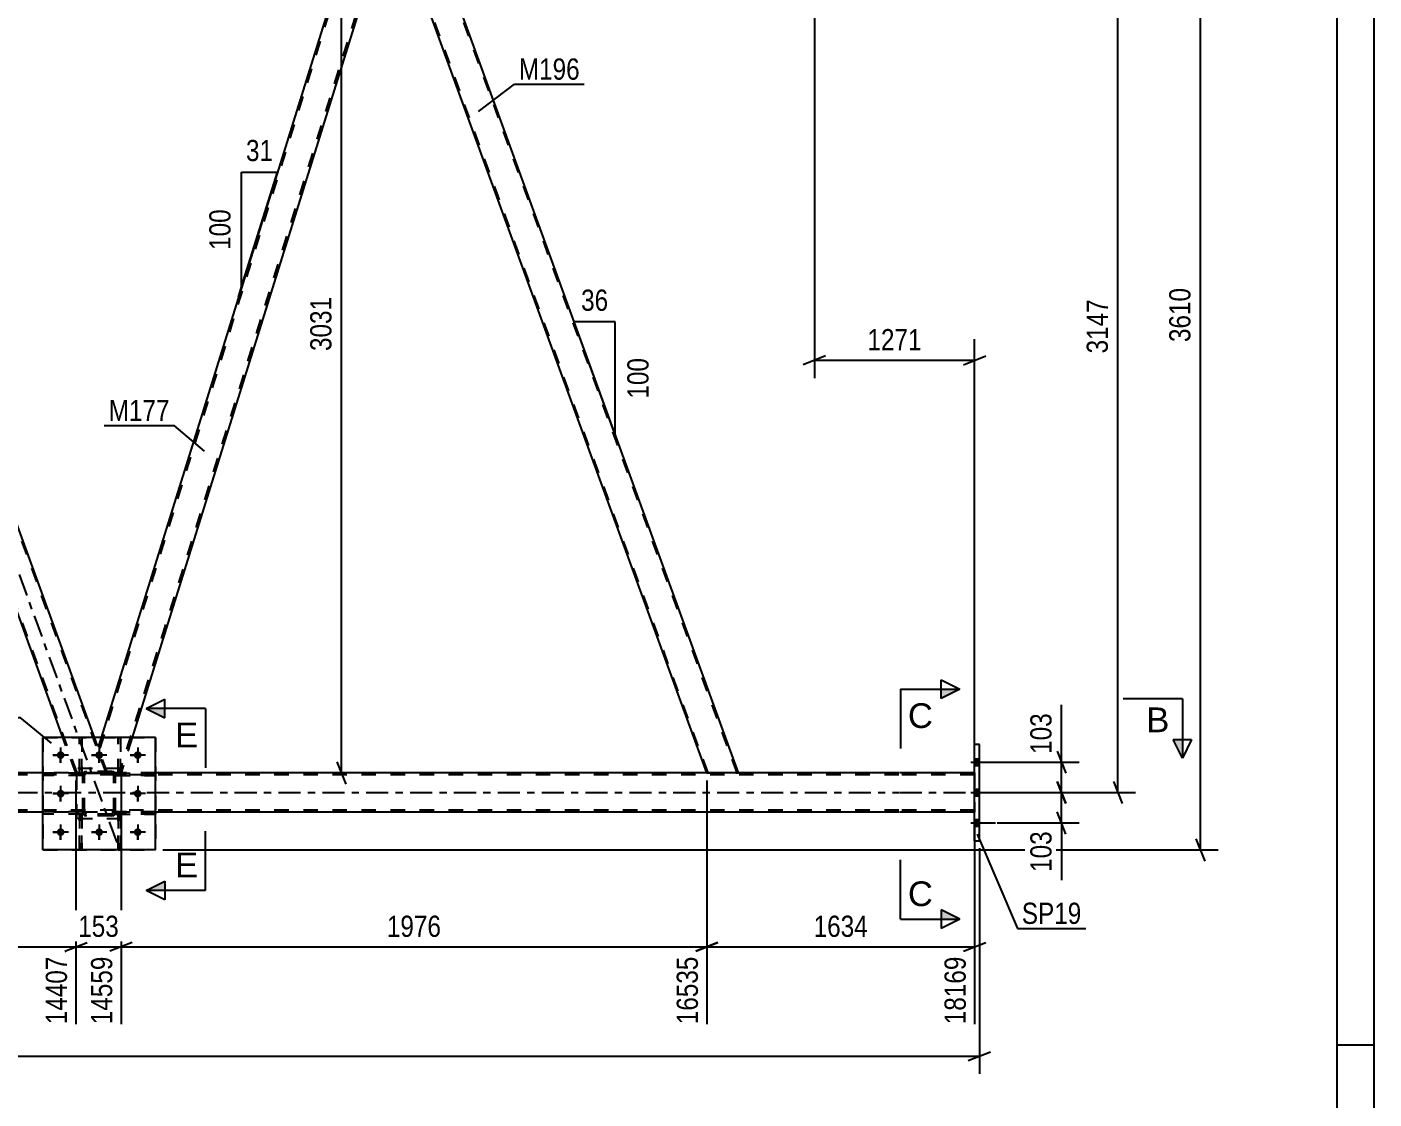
# Model space of a CAD drawing. Header units: millimetres. Extents: x 0 to 841, y 0 to 594.
# Drawn here: x 659.2 to 841, y 290.7 to 435.4 of the extents above; entities that cross this region are included whole.
import ezdxf

# ---------------------------------------------------------------- set-up
doc = ezdxf.new("R2010")
doc.units = ezdxf.units.MM
doc.linetypes.add('DXK_LINE_DOT2', pattern=[3.9198, 1.9599, -1.9599])
doc.linetypes.add('DXK_LINE_DOT3', pattern=[5.9187, 2.979, -0.9799, 0.9799, -0.9799])
doc.styles.add('Arial', font='ARIAL.TTF', dxfattribs={"height": 0.2})
doc.styles.add('Arial Narrow', font='ARIALN.TTF', dxfattribs={"height": 0.2})

# ---------------------------------------------------------------- blocks, each defined once
blk = doc.blocks.new('Unknown-814748613-1133')
at = {"color": 5, "linetype": 'Continuous'}
for p, q in [((841, 0), (841, 594)), ((836, 5), (836, 589)), ((841, 298), (836, 298))]:
    blk.add_line(p, q, dxfattribs=at)
blk = doc.blocks.new('Part-814748613-3373 - 3007')
at = {"color": 2, "linetype": 'Continuous'}
for p, q in [((711.1, 455.94), (706.84, 455.94)), ((755.22, 334.72), (711.1, 455.94)), ((750.96, 334.72), (708.37, 451.73))]:
    blk.add_line(p, q, dxfattribs=at)
at = {"color": 7, "linetype": 'DXK_LINE_DOT2'}
for p, q in [((706.84, 455.94), (708.37, 451.73)), ((751.13, 334.72), (707.01, 455.94)), ((755.05, 334.72), (710.93, 455.94)), ((750.96, 334.72), (755.22, 334.72))]:
    blk.add_line(p, q, dxfattribs=at)
blk = doc.blocks.new('Part-814748613-3235 - 3007')
at = {"color": 7, "linetype": 'DXK_LINE_DOT2'}
for p, q in [((676.57, 334.69), (671.17, 334.69)), ((671.17, 334.69), (671.17, 334.37)), ((671.77, 334.37), (671.77, 334.69)), ((676.57, 334.37), (676.57, 334.69)), ((671.17, 334.37), (676.57, 334.37))]:
    blk.add_line(p, q, dxfattribs=at)
blk = doc.blocks.new('Part-814748613-3106 - 3007')
at = {"color": 7, "linetype": 'DXK_LINE_DOT2'}
for p, q in [((676.57, 329.49), (671.17, 329.49)), ((671.17, 329.49), (671.17, 329.17)), ((671.17, 329.17), (676.57, 329.17)), ((671.77, 329.17), (671.77, 329.49)), ((676.57, 329.17), (676.57, 329.49))]:
    blk.add_line(p, q, dxfattribs=at)
blk = doc.blocks.new('Part-814748613-3224 - 3007')
at = {"color": 7, "linetype": 'DXK_LINE_DOT2'}
for p, q in [((666.77, 334.69), (661.37, 334.69)), ((661.37, 334.37), (661.37, 334.69)), ((666.17, 334.37), (666.17, 334.69)), ((666.77, 334.69), (666.77, 334.37)), ((666.77, 334.37), (661.37, 334.37))]:
    blk.add_line(p, q, dxfattribs=at)
blk = doc.blocks.new('Part-814748613-3225 - 3007')
at = {"color": 7, "linetype": 'DXK_LINE_DOT2'}
for p, q in [((666.77, 329.49), (661.37, 329.49)), ((661.37, 329.17), (661.37, 329.49)), ((666.77, 329.17), (661.37, 329.17)), ((666.17, 329.17), (666.17, 329.49)), ((666.77, 329.49), (666.77, 329.17))]:
    blk.add_line(p, q, dxfattribs=at)
blk = doc.blocks.new('Part-814748613-3228 - 3007')
at = {"color": 2, "linetype": 'Continuous'}
for p, q in [((666.32, 339.53), (666.32, 339.53)), ((666.64, 339.53), (666.32, 339.53)), ((666.64, 339.53), (666.64, 339.53))]:
    blk.add_line(p, q, dxfattribs=at)
at = {"color": 7, "linetype": 'DXK_LINE_DOT2'}
for p, q in [((666.32, 334.69), (666.32, 339.53)), ((666.64, 334.69), (666.64, 339.53)), ((666.32, 335.29), (666.64, 335.29)), ((666.64, 334.69), (666.32, 334.69))]:
    blk.add_line(p, q, dxfattribs=at)
blk = doc.blocks.new('Part-814748613-3344 - 3007')
at = {"color": 7, "linetype": 'DXK_LINE_DOT2'}
for p, q in [((666.32, 324.33), (666.32, 329.17)), ((666.32, 329.17), (666.64, 329.17)), ((666.64, 329.17), (666.64, 324.33)), ((666.32, 328.57), (666.64, 328.57)), ((666.64, 324.33), (666.32, 324.33))]:
    blk.add_line(p, q, dxfattribs=at)
blk = doc.blocks.new('Part-814748613-3231 - 3007')
at = {"color": 2, "linetype": 'Continuous'}
for p, q in [((671.52, 339.53), (671.52, 339.53)), ((671.84, 339.53), (671.52, 339.53)), ((671.84, 339.53), (671.84, 339.53))]:
    blk.add_line(p, q, dxfattribs=at)
at = {"color": 7, "linetype": 'DXK_LINE_DOT2'}
for p, q in [((671.52, 334.69), (671.52, 339.53)), ((671.84, 334.69), (671.84, 339.53)), ((671.52, 335.29), (671.84, 335.29)), ((671.84, 334.69), (671.52, 334.69))]:
    blk.add_line(p, q, dxfattribs=at)
blk = doc.blocks.new('Part-814748613-3234 - 3007')
at = {"color": 7, "linetype": 'DXK_LINE_DOT2'}
for p, q in [((666.64, 329.17), (666.32, 329.17)), ((666.32, 329.17), (666.32, 324.33)), ((666.64, 324.33), (666.64, 329.17)), ((666.32, 328.57), (666.64, 328.57)), ((666.32, 324.33), (666.64, 324.33))]:
    blk.add_line(p, q, dxfattribs=at)
blk = doc.blocks.new('Part-814748613-3240 - 3007')
at = {"color": 2, "linetype": 'Continuous'}
for p, q in [((676.57, 339.53), (661.37, 339.53)), ((661.37, 324.33), (661.37, 339.53)), ((676.57, 324.33), (676.57, 339.53)), ((676.57, 324.33), (661.37, 324.33))]:
    blk.add_line(p, q, dxfattribs=at)
blk = doc.blocks.new('Part-814748613-3241 - 3007')
at = {"color": 7, "linetype": 'DXK_LINE_DOT2'}
for p, q in [((671.17, 334.37), (671.17, 334.69)), ((671.17, 334.69), (676.57, 334.69)), ((671.77, 334.37), (671.77, 334.69)), ((676.57, 334.69), (676.57, 334.37)), ((676.57, 334.37), (671.17, 334.37))]:
    blk.add_line(p, q, dxfattribs=at)
blk = doc.blocks.new('Bolt-814748613-3242 - 3007')
at = {"linetype": 'Continuous'}
for points in [[(787.74, 335.74), (787.74, 336.62), (787.1, 336.62), (787.1, 335.74)], [(787.74, 335.74), (787.74, 336.62), (787.1, 336.62), (787.1, 335.74)], [(787.74, 335.74), (787.74, 336.62), (787.1, 336.62), (787.1, 335.74)], [(787.74, 331.64), (787.74, 332.52), (787.1, 332.52), (787.1, 331.64)], [(787.74, 331.64), (787.74, 332.52), (787.1, 332.52), (787.1, 331.64)], [(787.74, 327.54), (787.74, 328.42), (787.1, 328.42), (787.1, 327.54)], [(787.74, 327.54), (787.74, 328.42), (787.1, 328.42), (787.1, 327.54)], [(787.74, 327.54), (787.74, 328.42), (787.1, 328.42), (787.1, 327.54)]]:
    blk.add_hatch(color=1, dxfattribs=at).paths.add_polyline_path(points)
at = {"color": 1, "linetype": 'Continuous'}
for p, q in [((787.1, 336.62), (787.74, 336.62)), ((787.1, 336.62), (787.74, 336.62)), ((787.1, 336.62), (787.74, 336.62)), ((786.58, 336.18), (789.9, 336.18)), ((786.58, 336.18), (789.9, 336.18)), ((786.58, 336.18), (789.9, 336.18)), ((787.1, 335.74), (787.74, 335.74)), ((787.1, 335.74), (787.74, 335.74)), ((787.1, 335.74), (787.74, 335.74)), ((786.58, 332.08), (789.9, 332.08)), ((786.58, 332.08), (789.9, 332.08)), ((787.1, 332.52), (787.74, 332.52)), ((787.1, 332.52), (787.74, 332.52)), ((787.1, 331.64), (787.74, 331.64)), ((787.1, 331.64), (787.74, 331.64)), ((786.58, 327.98), (789.9, 327.98)), ((786.58, 327.98), (789.9, 327.98)), ((786.58, 327.98), (789.9, 327.98)), ((787.1, 328.42), (787.74, 328.42)), ((787.1, 328.42), (787.74, 328.42)), ((787.1, 328.42), (787.74, 328.42)), ((787.1, 327.54), (787.74, 327.54)), ((787.1, 327.54), (787.74, 327.54)), ((787.1, 327.54), (787.74, 327.54))]:
    blk.add_line(p, q, dxfattribs=at)
blk = doc.blocks.new('Part-814748613-3250 - 3007')
at = {"color": 7, "linetype": 'DXK_LINE_DOT3'}
blk.add_line((671.38, 325.32), (620.42, 465.33), dxfattribs=at)
at = {"color": 2, "linetype": 'Continuous'}
for p, q in [((625.97, 455.94), (621.71, 455.94)), ((668.33, 339.53), (625.97, 455.94)), ((664.08, 339.53), (623.24, 451.73))]:
    blk.add_line(p, q, dxfattribs=at)
at = {"color": 7, "linetype": 'DXK_LINE_DOT2'}
for p, q in [((621.71, 455.94), (623.24, 451.73)), ((666, 334.72), (621.88, 455.94)), ((669.92, 334.72), (625.8, 455.94)), ((665.83, 334.72), (664.08, 339.53)), ((670.09, 334.72), (668.33, 339.53)), ((670.09, 334.72), (665.83, 334.72))]:
    blk.add_line(p, q, dxfattribs=at)
blk = doc.blocks.new('Part-814748613-3251 - 3007')
at = {"color": 7, "linetype": 'DXK_LINE_DOT2'}
for p, q in [((666.77, 334.69), (661.37, 334.69)), ((661.37, 334.69), (661.37, 334.37)), ((666.17, 334.37), (666.17, 334.69)), ((666.77, 334.37), (666.77, 334.69)), ((666.77, 334.37), (661.37, 334.37))]:
    blk.add_line(p, q, dxfattribs=at)
blk = doc.blocks.new('Part-814748613-3256 - 3007')
at = {"color": 7, "linetype": 'DXK_LINE_DOT2'}
for p, q in [((671.17, 329.17), (671.17, 329.49)), ((671.17, 329.49), (676.57, 329.49)), ((676.57, 329.17), (671.17, 329.17)), ((671.77, 329.17), (671.77, 329.49)), ((676.57, 329.49), (676.57, 329.17))]:
    blk.add_line(p, q, dxfattribs=at)
blk = doc.blocks.new('Part-814748613-3257 - 3007')
at = {"color": 7, "linetype": 'DXK_LINE_DOT2'}
for p, q in [((661.37, 339.53), (676.57, 339.53)), ((661.37, 339.53), (661.37, 324.33)), ((676.57, 339.53), (676.57, 324.33)), ((661.37, 324.33), (676.57, 324.33))]:
    blk.add_line(p, q, dxfattribs=at)
blk = doc.blocks.new('Part-814748613-3285 - 3007')
at = {"color": 7, "linetype": 'DXK_LINE_DOT2'}
for p, q in [((776.88, 334.48), (101.3, 334.48)), ((676.57, 334.72), (661.37, 334.72)), ((787.1, 334.48), (776.98, 334.48)), ((787.1, 334.72), (787.1, 329.44)), ((776.88, 329.68), (101.3, 329.68)), ((676.57, 329.44), (661.37, 329.44)), ((787.1, 329.68), (776.98, 329.68))]:
    blk.add_line(p, q, dxfattribs=at)
at = {"color": 2, "linetype": 'Continuous'}
for p, q in [((661.37, 334.72), (506.3, 334.72)), ((776.88, 334.72), (676.57, 334.72)), ((787.1, 334.72), (776.98, 334.72)), ((661.37, 329.44), (506.3, 329.44)), ((776.88, 329.44), (676.57, 329.44)), ((787.1, 329.44), (776.98, 329.44))]:
    blk.add_line(p, q, dxfattribs=at)
at = {"color": 7, "linetype": 'DXK_LINE_DOT3'}
for p, q in [((101.3, 332.08), (776.88, 332.08)), ((776.98, 332.08), (787.1, 332.08))]:
    blk.add_line(p, q, dxfattribs=at)
blk = doc.blocks.new('Part-814748613-3301 - 3007')
at = {"color": 7, "linetype": 'DXK_LINE_DOT2'}
for p, q in [((666.77, 329.49), (661.37, 329.49)), ((661.37, 329.49), (661.37, 329.17)), ((666.77, 329.17), (661.37, 329.17)), ((666.17, 329.17), (666.17, 329.49)), ((666.77, 329.17), (666.77, 329.49))]:
    blk.add_line(p, q, dxfattribs=at)
blk = doc.blocks.new('Part-814748613-3327 - 3007')
at = {"color": 7, "linetype": 'DXK_LINE_DOT2'}
for p, q in [((666.77, 334.45), (666.81, 334.64)), ((666.81, 334.64), (666.77, 334.45)), ((667.01, 334.45), (667.03, 334.54)), ((667.03, 334.54), (667.08, 334.62)), ((667.07, 334.89), (667.25, 334.93)), ((667.25, 334.93), (667.07, 334.89)), ((667.08, 334.62), (667.16, 334.67)), ((667.16, 334.67), (667.25, 334.69)), ((670.69, 334.93), (667.25, 334.93)), ((667.25, 334.69), (670.69, 334.69)), ((670.69, 334.93), (670.87, 334.89)), ((670.87, 334.89), (670.69, 334.93)), ((670.69, 334.69), (670.78, 334.67)), ((670.78, 334.67), (670.86, 334.62)), ((670.86, 334.62), (670.91, 334.54)), ((670.91, 334.54), (670.93, 334.45)), ((671.13, 334.64), (671.17, 334.45)), ((671.17, 334.45), (671.13, 334.64)), ((666.77, 329.41), (666.77, 334.45)), ((667.01, 329.41), (667.01, 334.45)), ((670.93, 329.41), (670.93, 334.45)), ((671.17, 329.41), (671.17, 334.45)), ((666.81, 329.23), (666.77, 329.41)), ((666.77, 329.41), (666.81, 329.23)), ((667.03, 329.32), (667.01, 329.41)), ((667.08, 329.24), (667.03, 329.32)), ((667.16, 329.19), (667.08, 329.24)), ((667.25, 329.17), (667.16, 329.19)), ((670.69, 329.17), (667.25, 329.17)), ((670.78, 329.19), (670.69, 329.17)), ((670.86, 329.24), (670.78, 329.19)), ((670.91, 329.32), (670.86, 329.24)), ((670.93, 329.41), (670.91, 329.32)), ((671.17, 329.41), (671.13, 329.23)), ((671.13, 329.23), (671.17, 329.41)), ((667.25, 328.93), (667.07, 328.97)), ((667.07, 328.97), (667.25, 328.93)), ((670.69, 328.93), (667.25, 328.93)), ((670.87, 328.97), (670.69, 328.93)), ((670.69, 328.93), (670.87, 328.97))]:
    blk.add_line(p, q, dxfattribs=at)
at = {"color": 7, "linetype": 'DXK_LINE_DOT3'}
blk.add_line((668.97, 331.93), (668.97, 331.93), dxfattribs=at)
at = {"color": 7, "linetype": 'DXK_LINE_DOT2'}
for centre, start, end in [((667.25, 334.45), 112.5, 157.5), ((667.25, 334.45), 112.5, 157.5), ((670.69, 334.45), 22.5, 67.5), ((670.69, 334.45), 22.5, 67.5), ((667.25, 329.41), 202.5, 247.5), ((667.25, 329.41), 202.5, 247.5), ((670.69, 329.41), 292.5, 337.5), ((670.69, 329.41), 292.5, 337.5)]:
    blk.add_arc(centre, 0.48, start, end, dxfattribs=at)
blk = doc.blocks.new('Part-814748613-3341 - 3007')
at = {"color": 7, "linetype": 'DXK_LINE_DOT2'}
for p, q in [((671.52, 324.33), (671.52, 329.17)), ((671.52, 329.17), (671.84, 329.17)), ((671.84, 329.17), (671.84, 324.33)), ((671.52, 328.57), (671.84, 328.57)), ((671.84, 324.33), (671.52, 324.33))]:
    blk.add_line(p, q, dxfattribs=at)
blk = doc.blocks.new('Part-814748613-3347 - 3007')
at = {"color": 7, "linetype": 'DXK_LINE_DOT2'}
for p, q in [((671.52, 334.69), (671.52, 339.53)), ((671.52, 339.53), (671.84, 339.53)), ((671.84, 339.53), (671.84, 334.69)), ((671.52, 335.29), (671.84, 335.29)), ((671.84, 334.69), (671.52, 334.69))]:
    blk.add_line(p, q, dxfattribs=at)
blk = doc.blocks.new('Part-814748613-3350 - 3007')
at = {"color": 7, "linetype": 'DXK_LINE_DOT2'}
for p, q in [((666.32, 334.69), (666.32, 339.53)), ((666.32, 339.53), (666.64, 339.53)), ((666.64, 339.53), (666.64, 334.69)), ((666.32, 335.29), (666.64, 335.29)), ((666.64, 334.69), (666.32, 334.69))]:
    blk.add_line(p, q, dxfattribs=at)
blk = doc.blocks.new('Part-814748613-3383 - 3007')
at = {"color": 7, "linetype": 'DXK_LINE_DOT2'}
for p, q in [((705.78, 455.94), (668.96, 337.81)), ((708.25, 452.06), (671.68, 334.72)), ((708.39, 451.69), (708.37, 451.73)), ((708.39, 451.69), (708.37, 451.73)), ((669.24, 339.53), (668.82, 338.19)), ((670.09, 334.72), (668.82, 338.19)), ((673.43, 339.53), (671.93, 334.72)), ((671.93, 334.72), (670.09, 334.72))]:
    blk.add_line(p, q, dxfattribs=at)
at = {"color": 2, "linetype": 'Continuous'}
for p, q in [((705.53, 455.94), (669.24, 339.53)), ((706.84, 455.94), (705.53, 455.94)), ((708.37, 451.73), (706.84, 455.94)), ((708.39, 451.69), (673.43, 339.53))]:
    blk.add_line(p, q, dxfattribs=at)
blk = doc.blocks.new('Part-814748613-3413 - 3007')
at = {"color": 7, "linetype": 'DXK_LINE_DOT2'}
for p, q in [((666.77, 334.48), (666.81, 334.64)), ((666.81, 334.64), (666.77, 334.48)), ((666.77, 334.45), (666.77, 334.48)), ((666.77, 334.48), (666.77, 334.45)), ((667.01, 334.45), (667.03, 334.54)), ((667.01, 334.48), (667.01, 334.45)), ((667.03, 334.54), (667.08, 334.62)), ((667.07, 334.89), (667.25, 334.93)), ((667.25, 334.93), (667.07, 334.89)), ((667.08, 334.62), (667.16, 334.67)), ((667.16, 334.67), (667.25, 334.69)), ((670.69, 334.93), (667.25, 334.93)), ((667.25, 334.69), (670.69, 334.69)), ((670.69, 334.93), (670.87, 334.89)), ((670.87, 334.89), (670.69, 334.93)), ((670.69, 334.69), (670.78, 334.67)), ((670.78, 334.67), (670.86, 334.62)), ((670.86, 334.62), (670.91, 334.54)), ((670.93, 334.45), (670.91, 334.54)), ((670.92, 334.48), (670.93, 334.45)), ((671.13, 334.64), (671.16, 334.48)), ((671.16, 334.48), (671.13, 334.64)), ((671.16, 334.48), (671.17, 334.45)), ((671.17, 334.45), (671.16, 334.48)), ((666.77, 329.41), (666.77, 334.45)), ((667.01, 329.41), (667.01, 334.45)), ((670.93, 329.41), (670.93, 334.45)), ((671.17, 329.41), (671.17, 334.45)), ((666.81, 329.23), (666.77, 329.41)), ((666.77, 329.41), (666.81, 329.23)), ((667.03, 329.32), (667.01, 329.41)), ((667.08, 329.24), (667.03, 329.32)), ((667.16, 329.19), (667.08, 329.24)), ((667.25, 329.17), (667.16, 329.19)), ((670.69, 329.17), (667.25, 329.17)), ((670.78, 329.19), (670.69, 329.17)), ((670.86, 329.24), (670.78, 329.19)), ((670.91, 329.32), (670.86, 329.24)), ((670.93, 329.41), (670.91, 329.32)), ((671.17, 329.41), (671.13, 329.23)), ((671.13, 329.23), (671.17, 329.41)), ((667.25, 328.93), (667.07, 328.97)), ((667.07, 328.97), (667.25, 328.93)), ((670.69, 328.93), (667.25, 328.93)), ((670.87, 328.97), (670.69, 328.93)), ((670.69, 328.93), (670.87, 328.97))]:
    blk.add_line(p, q, dxfattribs=at)
at = {"color": 7, "linetype": 'DXK_LINE_DOT3'}
blk.add_line((668.97, 331.93), (668.97, 331.93), dxfattribs=at)
at = {"color": 7, "linetype": 'DXK_LINE_DOT2'}
for centre, start, end in [((667.25, 334.45), 112.5, 157.5), ((667.25, 334.45), 112.5, 157.5), ((670.69, 334.45), 22.5, 67.5), ((670.69, 334.45), 22.5, 67.5), ((667.25, 329.41), 202.5, 247.5), ((667.25, 329.41), 202.5, 247.5), ((670.69, 329.41), 292.5, 337.5), ((670.69, 329.41), 292.5, 337.5)]:
    blk.add_arc(centre, 0.48, start, end, dxfattribs=at)
blk = doc.blocks.new('Part-814748613-3414 - 3007')
at = {"color": 7, "linetype": 'DXK_LINE_DOT2'}
for p, q in [((671.97, 335.33), (665.97, 335.33)), ((665.97, 328.53), (665.97, 335.33)), ((671.97, 328.53), (671.97, 335.33)), ((671.97, 328.53), (665.97, 328.53))]:
    blk.add_line(p, q, dxfattribs=at)
blk = doc.blocks.new('Part-814748613-3415 - 3007')
at = {"color": 7, "linetype": 'DXK_LINE_DOT2'}
for p, q in [((671.97, 335.33), (665.97, 335.33)), ((665.97, 328.53), (665.97, 335.33)), ((671.97, 328.53), (671.97, 335.33)), ((671.97, 328.53), (665.97, 328.53))]:
    blk.add_line(p, q, dxfattribs=at)
blk = doc.blocks.new('Part-814748613-3421 - 3007')
at = {"color": 2, "linetype": 'Continuous'}
for p, q in [((787.74, 338.58), (787.1, 338.58)), ((787.1, 325.58), (787.1, 338.58)), ((787.74, 325.58), (787.74, 338.58)), ((787.1, 325.58), (787.74, 325.58))]:
    blk.add_line(p, q, dxfattribs=at)
blk = doc.blocks.new('Bolt-814748613-3425 - 3007')
at = {"color": 1, "linetype": 'Continuous'}
for p, q in [((663.77, 338.17), (663.77, 337.48)), ((668.97, 338.17), (668.97, 337.48)), ((674.17, 338.17), (674.17, 337.48)), ((662.73, 337.13), (663.42, 337.13)), ((663.77, 336.09), (663.77, 336.78)), ((664.81, 337.13), (664.12, 337.13)), ((667.93, 337.13), (668.62, 337.13)), ((668.97, 336.09), (668.97, 336.78)), ((670.01, 337.13), (669.32, 337.13)), ((673.13, 337.13), (673.82, 337.13)), ((674.17, 336.09), (674.17, 336.78)), ((675.21, 337.13), (674.52, 337.13)), ((663.77, 332.97), (663.77, 332.28)), ((674.17, 332.97), (674.17, 332.28)), ((662.73, 331.93), (663.42, 331.93)), ((663.77, 330.89), (663.77, 331.58)), ((664.81, 331.93), (664.12, 331.93)), ((673.13, 331.93), (673.82, 331.93)), ((674.17, 330.89), (674.17, 331.58)), ((675.21, 331.93), (674.52, 331.93)), ((663.77, 327.77), (663.77, 327.08)), ((668.97, 327.77), (668.97, 327.08)), ((674.17, 327.77), (674.17, 327.08)), ((662.73, 326.73), (663.42, 326.73)), ((663.77, 325.69), (663.77, 326.38)), ((664.81, 326.73), (664.12, 326.73)), ((667.93, 326.73), (668.62, 326.73)), ((668.97, 325.69), (668.97, 326.38)), ((670.01, 326.73), (669.32, 326.73)), ((673.13, 326.73), (673.82, 326.73)), ((674.17, 325.69), (674.17, 326.38)), ((675.21, 326.73), (674.52, 326.73))]:
    blk.add_line(p, q, dxfattribs=at)
blk = doc.blocks.new('Bolt-814748613-3426 - 3007')
at = {"linetype": 'Continuous'}
for points in [[(664.29, 337.13, -1), (663.25, 337.13, -1)], [(669.49, 337.13, -1), (668.45, 337.13, -1)], [(674.69, 337.13, -1), (673.65, 337.13, -1)], [(664.29, 331.93, -1), (663.25, 331.93, -1)], [(674.69, 331.93, -1), (673.65, 331.93, -1)], [(664.29, 326.73, -1), (663.25, 326.73, -1)], [(669.49, 326.73, -1), (668.45, 326.73, -1)], [(674.69, 326.73, -1), (673.65, 326.73, -1)]]:
    blk.add_hatch(color=1, dxfattribs=at).paths.add_polyline_path(points)
at = {"color": 1, "linetype": 'Continuous'}
for p, q in [((663.77, 338.17), (663.77, 336.09)), ((668.97, 338.17), (668.97, 336.09)), ((674.17, 338.17), (674.17, 336.09)), ((664.81, 337.13), (662.73, 337.13)), ((670.01, 337.13), (667.93, 337.13)), ((675.21, 337.13), (673.13, 337.13)), ((663.77, 332.97), (663.77, 330.89)), ((674.17, 332.97), (674.17, 330.89)), ((664.81, 331.93), (662.73, 331.93)), ((675.21, 331.93), (673.13, 331.93)), ((663.77, 327.77), (663.77, 325.69)), ((668.97, 327.77), (668.97, 325.69)), ((674.17, 327.77), (674.17, 325.69)), ((664.81, 326.73), (662.73, 326.73)), ((670.01, 326.73), (667.93, 326.73)), ((675.21, 326.73), (673.13, 326.73))]:
    blk.add_line(p, q, dxfattribs=at)
blk = doc.blocks.new('Part-814748613-3429 - 3007')
at = {"color": 7, "linetype": 'DXK_LINE_DOT2'}
for p, q in [((671.84, 329.17), (671.52, 329.17)), ((671.52, 329.17), (671.52, 324.33)), ((671.84, 324.33), (671.84, 329.17)), ((671.52, 328.57), (671.84, 328.57)), ((671.52, 324.33), (671.84, 324.33))]:
    blk.add_line(p, q, dxfattribs=at)
blk = doc.blocks.new('StraightDimension-814748613-3594 - 3007')
at = {"color": 7, "linetype": 'Continuous'}
for p, q in [((818.17, 467.24), (816.97, 470.24)), ((763.73, 468.74), (819.97, 468.74)), ((817.57, 324.33), (817.57, 468.74)), ((816.97, 325.83), (818.17, 322.83)), ((677.57, 324.33), (819.97, 324.33))]:
    blk.add_line(p, q, dxfattribs=at)
at = {"color": 0}
blk.add_wipeout([(816.82, 400.79), (812.62, 400.79), (812.62, 392.28), (816.82, 392.28)], dxfattribs=at)
at = {"color": 3, "style": 'Arial Narrow'}
blk.add_text('3610', height=2.863, rotation=90.0002, dxfattribs=at).set_placement((816.22, 392.88))
blk = doc.blocks.new('StraightDimension-814748613-3992 - 3007')
at = {"color": 7, "linetype": 'Continuous'}
for p, q in [((787.74, 324.58), (787.74, 294.1)), ((49.57, 296.5), (787.74, 296.5)), ((786.24, 295.9), (789.24, 297.1))]:
    blk.add_line(p, q, dxfattribs=at)
blk = doc.blocks.new('StraightDimension-814748613-3905 - 3007')
at = {"color": 7, "linetype": 'Continuous'}
for p, q in [((671.93, 333.72), (671.93, 300.81)), ((750.96, 333.72), (750.96, 300.81)), ((673.43, 311.85), (670.43, 310.65)), ((671.93, 311.25), (750.96, 311.25)), ((749.46, 310.65), (752.46, 311.85))]:
    blk.add_line(p, q, dxfattribs=at)
at = {"color": 0}
blk.add_wipeout([(715.7, 312), (715.7, 316.2), (707.19, 316.2), (707.19, 312)], dxfattribs=at)
at = {"color": 0, "linetype": 'Continuous'}
blk.add_wipeout([(750.36, 310.55), (746.16, 310.55), (746.16, 300.21), (750.36, 300.21)], dxfattribs=at)
at = {"color": 3, "style": 'Arial Narrow'}
blk.add_text('1976', height=2.863, dxfattribs=at).set_placement((707.79, 312.6))
at = {"color": 3, "linetype": 'Continuous', "style": 'Arial Narrow'}
blk.add_text('16535', height=2.863, rotation=90.0002, dxfattribs=at).set_placement((749.76, 300.81))
blk = doc.blocks.new('AngleDimension-814748613-10705 - 3007')
at = {"color": 7, "linetype": 'Continuous'}
for p, q in [((735.65, 388.48), (733.06, 395.6)), ((738.6, 395.6), (733.06, 395.6)), ((738.6, 380.38), (733.06, 395.6)), ((738.6, 380.38), (738.6, 395.6))]:
    blk.add_line(p, q, dxfattribs=at)
at = {"color": 0}
for points in [[(738.26, 396.5), (738.26, 400.7), (733.4, 400.7), (733.4, 396.5)], [(743.7, 391.33), (739.5, 391.33), (739.5, 384.65), (743.7, 384.65)]]:
    blk.add_wipeout(points, dxfattribs=at)
at = {"color": 3, "style": 'Arial Narrow'}
blk.add_text('36', height=2.863, dxfattribs=at).set_placement((734, 397.1))
blk.add_text('100', height=2.863, rotation=90.0002, dxfattribs=at).set_placement((743.1, 385.25))
blk = doc.blocks.new('StraightDimension-814748613-4533 - 3007')
at = {"color": 7, "linetype": 'Continuous'}
for p, q in [((798.23, 333.58), (799.43, 330.58)), ((788.74, 332.08), (801.23, 332.08)), ((798.83, 327.98), (798.83, 332.08)), ((799.43, 326.48), (798.23, 329.48)), ((790.14, 327.98), (801.23, 327.98))]:
    blk.add_line(p, q, dxfattribs=at)
at = {"color": 0}
blk.add_wipeout([(798.08, 327.45), (793.88, 327.45), (793.88, 320.77), (798.08, 320.77)], dxfattribs=at)
at = {"color": 7, "linetype": 'Continuous'}
blk.add_line((798.83, 327.98), (798.83, 320.24), dxfattribs=at)
blk.add_line((798.83, 327.98), (798.83, 320.24), dxfattribs=at)
at = {"color": 3, "style": 'Arial Narrow'}
blk.add_text('103', height=2.863, rotation=90.0002, dxfattribs=at).set_placement((797.48, 321.37))
blk = doc.blocks.new('AngleDimension-814748613-3494 - 3007')
at = {"color": 7, "linetype": 'Continuous'}
for p, q in [((688.19, 415.8), (693.01, 415.8)), ((688.19, 400.33), (693.01, 415.8)), ((688.19, 400.33), (688.19, 415.8)), ((687.76, 398.93), (688.19, 400.33))]:
    blk.add_line(p, q, dxfattribs=at)
at = {"color": 0}
for points in [[(693.03, 416.7), (693.03, 420.9), (688.18, 420.9), (688.18, 416.7)], [(687.29, 411.41), (683.09, 411.41), (683.09, 404.72), (687.29, 404.72)]]:
    blk.add_wipeout(points, dxfattribs=at)
at = {"color": 3, "style": 'Arial Narrow'}
blk.add_text('31', height=2.863, dxfattribs=at).set_placement((688.78, 417.3))
blk.add_text('100', height=2.863, rotation=90.0002, dxfattribs=at).set_placement((686.69, 405.32))
blk = doc.blocks.new('StraightDimension-814748613-3664 - 3007')
at = {"color": 7, "linetype": 'Continuous'}
for p, q in [((807.03, 456.44), (805.83, 459.44)), ((767.12, 457.94), (808.83, 457.94)), ((806.43, 332.08), (806.43, 457.94)), ((805.83, 333.58), (807.03, 330.58)), ((788.74, 332.08), (808.83, 332.08))]:
    blk.add_line(p, q, dxfattribs=at)
at = {"color": 0}
blk.add_wipeout([(805.68, 399.26), (801.48, 399.26), (801.48, 390.75), (805.68, 390.75)], dxfattribs=at)
at = {"color": 3, "style": 'Arial Narrow'}
blk.add_text('3147', height=2.863, rotation=90.0002, dxfattribs=at).set_placement((805.08, 391.35))
blk = doc.blocks.new('StraightDimension-814748613-3867 - 3007')
at = {"color": 7, "linetype": 'Continuous'}
for p, q in [((586.8, 333.72), (586.8, 300.81)), ((665.83, 333.72), (665.83, 300.81)), ((588.3, 311.85), (585.3, 310.65)), ((586.8, 311.25), (665.83, 311.25)), ((664.33, 310.65), (667.33, 311.85))]:
    blk.add_line(p, q, dxfattribs=at)
at = {"color": 0}
blk.add_wipeout([(630.57, 312), (630.57, 316.2), (622.06, 316.2), (622.06, 312)], dxfattribs=at)
at = {"color": 0, "linetype": 'Continuous'}
blk.add_wipeout([(665.23, 310.55), (661.03, 310.55), (661.03, 300.21), (665.23, 300.21)], dxfattribs=at)
at = {"color": 3, "style": 'Arial Narrow'}
blk.add_text('1976', height=2.863, dxfattribs=at).set_placement((622.66, 312.6))
at = {"color": 3, "linetype": 'Continuous', "style": 'Arial Narrow'}
blk.add_text('14407', height=2.863, rotation=90.0002, dxfattribs=at).set_placement((664.63, 300.81))
blk = doc.blocks.new('StraightDimension-814748613-3886 - 3007')
at = {"color": 7, "linetype": 'Continuous'}
for p, q in [((665.83, 333.72), (665.83, 300.81)), ((671.93, 333.72), (671.93, 300.81)), ((664.33, 310.65), (667.33, 311.85)), ((665.83, 311.25), (671.93, 311.25)), ((673.43, 311.85), (670.43, 310.65))]:
    blk.add_line(p, q, dxfattribs=at)
at = {"color": 0}
blk.add_wipeout([(672.22, 312), (672.22, 316.2), (665.54, 316.2), (665.54, 312)], dxfattribs=at)
at = {"color": 0, "linetype": 'Continuous'}
blk.add_wipeout([(671.33, 310.55), (667.13, 310.55), (667.13, 300.21), (671.33, 300.21)], dxfattribs=at)
at = {"color": 3, "style": 'Arial Narrow'}
blk.add_text('153', height=2.863, dxfattribs=at).set_placement((666.14, 312.6))
at = {"color": 3, "linetype": 'Continuous', "style": 'Arial Narrow'}
blk.add_text('14559', height=2.863, rotation=90.0002, dxfattribs=at).set_placement((670.73, 300.81))
blk = doc.blocks.new('StraightDimension-814748613-3924 - 3007')
at = {"color": 7, "linetype": 'Continuous'}
for p, q in [((750.96, 333.72), (750.96, 300.81)), ((787.1, 328.44), (787.1, 300.81)), ((752.46, 311.85), (749.46, 310.65)), ((750.96, 311.25), (787.1, 311.25)), ((785.6, 310.65), (788.6, 311.85))]:
    blk.add_line(p, q, dxfattribs=at)
at = {"color": 0}
blk.add_wipeout([(773.29, 312), (773.29, 316.2), (764.78, 316.2), (764.78, 312)], dxfattribs=at)
at = {"color": 0, "linetype": 'Continuous'}
blk.add_wipeout([(786.5, 310.55), (782.3, 310.55), (782.3, 300.21), (786.5, 300.21)], dxfattribs=at)
at = {"color": 3, "style": 'Arial Narrow'}
blk.add_text('1634', height=2.863, dxfattribs=at).set_placement((765.38, 312.6))
at = {"color": 3, "linetype": 'Continuous', "style": 'Arial Narrow'}
blk.add_text('18169', height=2.863, rotation=90.0002, dxfattribs=at).set_placement((785.9, 300.81))
blk = doc.blocks.new('StraightDimension-814748613-4003 - 3007')
at = {"color": 7, "linetype": 'Continuous'}
for p, q in [((765.48, 454.94), (765.48, 388.02)), ((787.1, 335.72), (787.1, 393.27)), ((766.98, 391.02), (763.98, 389.82)), ((785.6, 389.82), (788.6, 391.02)), ((765.48, 390.42), (787.1, 390.42))]:
    blk.add_line(p, q, dxfattribs=at)
at = {"color": 0}
blk.add_wipeout([(780.55, 391.17), (780.55, 395.37), (772.04, 395.37), (772.04, 391.17)], dxfattribs=at)
at = {"color": 3, "style": 'Arial Narrow'}
blk.add_text('1271', height=2.863, dxfattribs=at).set_placement((772.64, 391.77))
blk = doc.blocks.new('StraightDimension-814748613-4501 - 3007')
at = {"color": 7, "linetype": 'Continuous'}
for p, q in [((702.26, 454.44), (701.06, 457.44)), ((721.12, 455.94), (698.81, 455.94)), ((701.66, 334.72), (701.66, 455.94)), ((725.8, 334.72), (698.81, 334.72)), ((701.06, 336.22), (702.26, 333.22))]:
    blk.add_line(p, q, dxfattribs=at)
at = {"color": 0}
blk.add_wipeout([(700.91, 399.58), (696.71, 399.58), (696.71, 391.07), (700.91, 391.07)], dxfattribs=at)
at = {"color": 3, "style": 'Arial Narrow'}
blk.add_text('3031', height=2.863, rotation=90.0002, dxfattribs=at).set_placement((700.31, 391.67))
blk = doc.blocks.new('StraightDimension-814748613-4541 - 3007')
at = {"color": 7, "linetype": 'Continuous'}
for p, q in [((798.23, 337.68), (799.43, 334.68)), ((788.74, 336.18), (801.23, 336.18)), ((798.83, 332.08), (798.83, 336.18)), ((799.43, 330.58), (798.23, 333.58)), ((788.74, 332.08), (801.23, 332.08))]:
    blk.add_line(p, q, dxfattribs=at)
at = {"color": 0}
blk.add_wipeout([(798.08, 343.38), (793.88, 343.38), (793.88, 336.7), (798.08, 336.7)], dxfattribs=at)
at = {"color": 7, "linetype": 'Continuous'}
blk.add_line((798.83, 336.18), (798.83, 343.91), dxfattribs=at)
blk.add_line((798.83, 336.18), (798.83, 343.91), dxfattribs=at)
at = {"color": 3, "style": 'Arial Narrow'}
blk.add_text('103', height=2.863, rotation=90.0002, dxfattribs=at).set_placement((797.48, 337.3))
blk = doc.blocks.new('SectionMark-814748613-4708 - 3007')
at = {"linetype": 'Continuous'}
for points in [[(677.82, 343.41), (677.82, 342.16), (675.32, 343.41)], [(677.82, 320.12), (677.82, 318.87), (675.32, 318.87)]]:
    blk.add_hatch(color=6, dxfattribs=at).paths.add_polyline_path(points)
at = {"color": 6, "linetype": 'Continuous'}
for p, q in [((675.32, 343.41), (677.82, 344.66)), ((677.82, 342.16), (677.82, 344.66)), ((683.32, 343.41), (675.32, 343.41)), ((675.32, 343.41), (677.82, 342.16)), ((683.32, 343.41), (683.32, 335.41)), ((683.32, 318.87), (683.32, 326.87)), ((675.32, 318.87), (677.82, 320.12)), ((677.82, 320.12), (677.82, 317.62)), ((683.32, 318.87), (675.32, 318.87)), ((677.82, 317.62), (675.32, 318.87))]:
    blk.add_line(p, q, dxfattribs=at)
at = {"color": 0, "linetype": 'Continuous'}
for points in [[(682.32, 338.16), (682.32, 341.66), (679.21, 341.66), (679.21, 338.16)], [(682.32, 320.62), (682.32, 324.12), (679.21, 324.12), (679.21, 320.62)]]:
    blk.add_wipeout(points, dxfattribs=at)
at = {"color": 3, "linetype": 'Continuous', "style": 'Arial'}
for p in [(679.21, 338.16), (679.21, 320.62)]:
    blk.add_text('E', height=3.34, dxfattribs=at).set_placement(p)
blk = doc.blocks.new('Mark-814748613-3236 - 3007')
at = {"color": 0}
blk.add_wipeout([(657.73, 342.79), (657.73, 345.79), (649.7, 345.79), (649.7, 342.79)], dxfattribs=at)
blk.add_wipeout([(657.73, 342.79), (657.73, 345.79), (649.7, 345.79), (649.7, 342.79)], dxfattribs=at)
at = {"color": 30, "linetype": 'Continuous'}
for p in [(649.1, 342.19), (662.52, 338.74)]:
    blk.add_line(p, (658.33, 342.19), dxfattribs=at)
at = {"color": 3, "style": 'Arial Narrow'}
blk.add_text('SP20', height=2.863, dxfattribs=at).set_placement((649.7, 342.79))
blk = doc.blocks.new('SectionMark-814748613-10992 - 3007')
at = {"linetype": 'Continuous'}
for points in [[(782.6, 344.79), (782.6, 346.04), (785.1, 346.04)], [(782.6, 315), (782.6, 316.25), (785.1, 315)]]:
    blk.add_hatch(color=6, dxfattribs=at).paths.add_polyline_path(points)
at = {"color": 6, "linetype": 'Continuous'}
for p, q in [((782.6, 344.79), (782.6, 347.29)), ((782.6, 347.29), (785.1, 346.04)), ((777.1, 346.04), (777.1, 338.04)), ((777.1, 346.04), (785.1, 346.04)), ((785.1, 346.04), (782.6, 344.79)), ((777.1, 315), (777.1, 323)), ((777.1, 315), (785.1, 315)), ((785.1, 315), (782.6, 316.25)), ((782.6, 316.25), (782.6, 313.75)), ((785.1, 315), (782.6, 313.75))]:
    blk.add_line(p, q, dxfattribs=at)
at = {"color": 0, "linetype": 'Continuous'}
for points in [[(781.47, 340.79), (781.47, 344.29), (778.1, 344.29), (778.1, 340.79)], [(781.47, 316.75), (781.47, 320.25), (778.1, 320.25), (778.1, 316.75)]]:
    blk.add_wipeout(points, dxfattribs=at)
at = {"color": 3, "linetype": 'Continuous', "style": 'Arial'}
for p in [(778.1, 340.79), (778.1, 316.75)]:
    blk.add_text('C', height=3.34, dxfattribs=at).set_placement(p)
blk = doc.blocks.new('Mark-814748613-3369 - 3007')
at = {"color": 0}
blk.add_wipeout([(733.83, 428.29), (733.83, 431.29), (725.6, 431.29), (725.6, 428.29)], dxfattribs=at)
blk.add_wipeout([(733.83, 428.29), (733.83, 431.29), (725.6, 431.29), (725.6, 428.29)], dxfattribs=at)
at = {"color": 30, "linetype": 'Continuous'}
for p, q in [((720.14, 423.99), (725, 427.69)), ((725, 427.69), (734.43, 427.69))]:
    blk.add_line(p, q, dxfattribs=at)
at = {"color": 3, "style": 'Arial Narrow'}
blk.add_text('M196', height=2.863, dxfattribs=at).set_placement((725.6, 428.29))
blk = doc.blocks.new('Mark-814748613-3379 - 3007')
at = {"color": 0}
blk.add_wipeout([(678.47, 382.21), (678.47, 385.21), (670.25, 385.21), (670.25, 382.21)], dxfattribs=at)
blk.add_wipeout([(678.47, 382.21), (678.47, 385.21), (670.25, 385.21), (670.25, 382.21)], dxfattribs=at)
at = {"color": 30, "linetype": 'Continuous'}
for p in [(669.65, 381.61), (683.19, 378.14)]:
    blk.add_line(p, (679.07, 381.61), dxfattribs=at)
at = {"color": 3, "style": 'Arial Narrow'}
blk.add_text('M177', height=2.863, dxfattribs=at).set_placement((670.25, 382.21))
blk = doc.blocks.new('Mark-814748613-3417 - 3007')
at = {"color": 0}
blk.add_wipeout([(801.51, 314.35), (801.51, 317.35), (793.47, 317.35), (793.47, 314.35)], dxfattribs=at)
blk.add_wipeout([(801.51, 314.35), (801.51, 317.35), (793.47, 317.35), (793.47, 314.35)], dxfattribs=at)
at = {"color": 30, "linetype": 'Continuous'}
for p, q in [((787.46, 326.46), (792.87, 313.75)), ((792.87, 313.75), (802.11, 313.75))]:
    blk.add_line(p, q, dxfattribs=at)
at = {"color": 3, "style": 'Arial Narrow'}
blk.add_text('SP19', height=2.863, dxfattribs=at).set_placement((793.47, 314.35))
blk = doc.blocks.new('SectionMark-814748613-4714 - 3007')
at = {"linetype": 'Continuous'}
blk.add_hatch(color=6, dxfattribs=at).paths.add_polyline_path([(813.88, 339.22), (815.13, 339.22), (815.13, 336.72)])
at = {"color": 6, "linetype": 'Continuous'}
for p, q in [((815.13, 344.72), (807.13, 344.72)), ((815.13, 344.72), (815.13, 336.72)), ((813.88, 339.22), (816.38, 339.22)), ((815.13, 336.72), (813.88, 339.22)), ((816.38, 339.22), (815.13, 336.72))]:
    blk.add_line(p, q, dxfattribs=at)
at = {"color": 0, "linetype": 'Continuous'}
blk.add_wipeout([(813.38, 340.22), (813.38, 343.72), (810.27, 343.72), (810.27, 340.22)], dxfattribs=at)
at = {"color": 3, "linetype": 'Continuous', "style": 'Arial'}
blk.add_text('B', height=3.34, dxfattribs=at).set_placement((810.27, 340.22))

msp = doc.modelspace()

# ---------------------------------------------------------------- block references
for name in ['Unknown-814748613-1133', 'Part-814748613-3250 - 3007', 'Part-814748613-3383 - 3007', 'Part-814748613-3373 - 3007', 'Part-814748613-3240 - 3007', 'Part-814748613-3257 - 3007', 'Bolt-814748613-3425 - 3007', 'Bolt-814748613-3426 - 3007', 'Part-814748613-3228 - 3007', 'Part-814748613-3350 - 3007', 'Part-814748613-3231 - 3007', 'Part-814748613-3347 - 3007', 'Part-814748613-3421 - 3007', 'Bolt-814748613-3242 - 3007', 'Part-814748613-3285 - 3007', 'Part-814748613-3224 - 3007', 'Part-814748613-3251 - 3007', 'Part-814748613-3414 - 3007', 'Part-814748613-3415 - 3007', 'Part-814748613-3327 - 3007', 'Part-814748613-3413 - 3007', 'Part-814748613-3235 - 3007', 'Part-814748613-3241 - 3007', 'Part-814748613-3225 - 3007', 'Part-814748613-3301 - 3007', 'Part-814748613-3344 - 3007', 'Part-814748613-3234 - 3007', 'Part-814748613-3106 - 3007', 'Part-814748613-3256 - 3007', 'Part-814748613-3341 - 3007', 'Part-814748613-3429 - 3007']:
    msp.add_blockref(name, (0, 0))

# ---------------------------------------------------------------- next in the draw order: block references
msp.add_blockref('StraightDimension-814748613-3594 - 3007', (0, 0))

# ---------------------------------------------------------------- next in the draw order: block references
msp.add_blockref('StraightDimension-814748613-3992 - 3007', (0, 0))

# ---------------------------------------------------------------- next in the draw order: block references
for name in ['AngleDimension-814748613-3494 - 3007', 'AngleDimension-814748613-10705 - 3007', 'Mark-814748613-3379 - 3007', 'Mark-814748613-3236 - 3007', 'StraightDimension-814748613-3867 - 3007', 'StraightDimension-814748613-3905 - 3007', 'StraightDimension-814748613-4533 - 3007']:
    msp.add_blockref(name, (0, 0))

# ---------------------------------------------------------------- next in the draw order: block references
for name in ['StraightDimension-814748613-3664 - 3007', 'StraightDimension-814748613-4501 - 3007', 'SectionMark-814748613-4708 - 3007', 'StraightDimension-814748613-3886 - 3007']:
    msp.add_blockref(name, (0, 0))

# ---------------------------------------------------------------- next in the draw order: block references
for name in ['StraightDimension-814748613-4003 - 3007', 'Mark-814748613-3369 - 3007', 'StraightDimension-814748613-3924 - 3007']:
    msp.add_blockref(name, (0, 0))

# ---------------------------------------------------------------- next in the draw order: block references
for name in ['SectionMark-814748613-10992 - 3007', 'StraightDimension-814748613-4541 - 3007', 'Mark-814748613-3417 - 3007']:
    msp.add_blockref(name, (0, 0))

# ---------------------------------------------------------------- next in the draw order: block references
msp.add_blockref('SectionMark-814748613-4714 - 3007', (0, 0))

doc.saveas('drawing.dxf')
